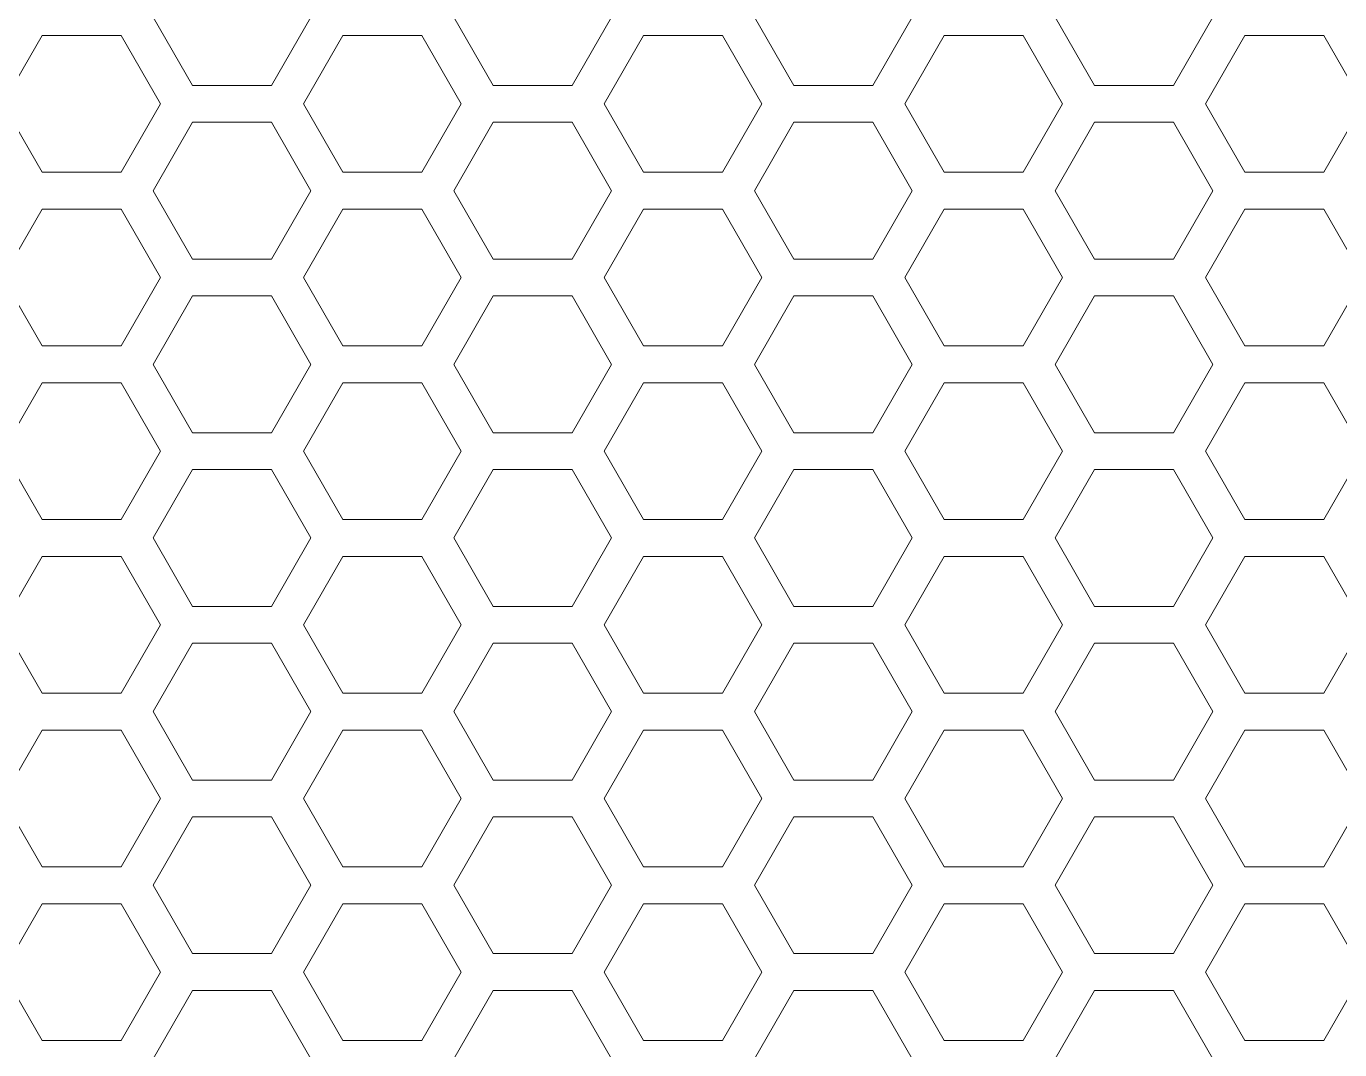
# Model space of a CAD drawing. Header units: millimetres. Extents: x 0 to 140, y -17 to 195.
# Drawn here: x 121.81 to 126.341, y 38.813 to 42.343 of the extents above; entities that cross this region are included whole.
import ezdxf

# ---------------------------------------------------------------- set-up
doc = ezdxf.new("R2010")
doc.units = ezdxf.units.MM
doc.layers.add('4203-42785_1_0', color=7, linetype='Continuous')

# ---------------------------------------------------------------- blocks, each defined once
blk = doc.blocks.new('a')
at = {"layer": '4203-42785_1_0', "color": 0, "linetype": 'ByBlock', "lineweight": 9}
for p, q in [((1506.8194, 377.2816), (1506.9262, 377.0967)), ((1507.1396, 377.0967), (1507.2464, 377.2816)), ((1507.6327, 377.2816), (1507.7395, 377.0967)), ((1507.9529, 377.0967), (1508.0596, 377.2816)), ((1508.446, 377.2816), (1508.5527, 377.0967)), ((1508.7661, 377.0967), (1508.8728, 377.2816)), ((1509.2593, 377.2816), (1509.366, 377.0967)), ((1509.5794, 377.0967), (1509.6862, 377.2816)), ((1511.6991, 377.2816), (1511.8058, 377.0967)), ((1512.0192, 377.0967), (1512.1259, 377.2816)), ((1512.5124, 377.2816), (1512.6191, 377.0967)), ((1512.8325, 377.0967), (1512.9393, 377.2816)), ((1513.3256, 377.2816), (1513.4323, 377.0967)), ((1513.6457, 377.0967), (1513.7524, 377.2816)), ((1514.1389, 377.2816), (1514.2456, 377.0967)), ((1514.459, 377.0967), (1514.5657, 377.2816)), ((1507.3328, 377.2317), (1507.2261, 377.0468)), ((1507.5463, 377.2317), (1507.3328, 377.2317)), ((1507.653, 377.0468), (1507.5463, 377.2317)), ((1508.1461, 377.2317), (1508.0394, 377.0468)), ((1508.3595, 377.2317), (1508.1461, 377.2317)), ((1508.4662, 377.0468), (1508.3595, 377.2317)), ((1508.9594, 377.2317), (1508.8527, 377.0468)), ((1509.1728, 377.2317), (1508.9594, 377.2317)), ((1509.2795, 377.0468), (1509.1728, 377.2317)), ((1509.7726, 377.2317), (1509.6659, 377.0468)), ((1509.9861, 377.2317), (1509.7726, 377.2317)), ((1510.0928, 377.0468), (1509.9861, 377.2317)), ((1511.3992, 377.2317), (1511.2925, 377.0468)), ((1511.6126, 377.2317), (1511.3992, 377.2317)), ((1511.7193, 377.0468), (1511.6126, 377.2317)), ((1512.2124, 377.2317), (1512.1057, 377.0468)), ((1512.4259, 377.2317), (1512.2124, 377.2317)), ((1512.5326, 377.0468), (1512.4259, 377.2317)), ((1513.0257, 377.2317), (1512.919, 377.0468)), ((1513.2391, 377.2317), (1513.0257, 377.2317)), ((1513.3458, 377.0468), (1513.2391, 377.2317)), ((1513.8389, 377.2317), (1513.7322, 377.0468)), ((1514.0523, 377.2317), (1513.8389, 377.2317)), ((1514.1591, 377.0468), (1514.0523, 377.2317)), ((1514.6522, 377.2317), (1514.5455, 377.0468)), ((1514.8656, 377.2317), (1514.6522, 377.2317)), ((1514.9724, 377.0468), (1514.8656, 377.2317)), ((1506.9262, 377.0967), (1507.1396, 377.0967)), ((1507.7395, 377.0967), (1507.9529, 377.0967)), ((1508.5527, 377.0967), (1508.7661, 377.0967)), ((1509.366, 377.0967), (1509.5794, 377.0967)), ((1511.8058, 377.0967), (1512.0192, 377.0967)), ((1512.6191, 377.0967), (1512.8325, 377.0967)), ((1513.4323, 377.0967), (1513.6457, 377.0967)), ((1514.2456, 377.0967), (1514.459, 377.0967)), ((1507.2261, 377.0468), (1507.3328, 376.862)), ((1507.5463, 376.862), (1507.653, 377.0468)), ((1508.0394, 377.0468), (1508.1461, 376.862)), ((1508.3595, 376.862), (1508.4662, 377.0468)), ((1508.8527, 377.0468), (1508.9594, 376.862)), ((1509.1728, 376.862), (1509.2795, 377.0468)), ((1509.6659, 377.0468), (1509.7726, 376.862)), ((1509.9861, 376.862), (1510.0928, 377.0468)), ((1511.2925, 377.0468), (1511.3992, 376.862)), ((1511.6126, 376.862), (1511.7193, 377.0468)), ((1512.1057, 377.0468), (1512.2124, 376.862)), ((1512.4259, 376.862), (1512.5326, 377.0468)), ((1512.919, 377.0468), (1513.0257, 376.862)), ((1513.2391, 376.862), (1513.3458, 377.0468)), ((1513.7322, 377.0468), (1513.8389, 376.862)), ((1514.0523, 376.862), (1514.1591, 377.0468)), ((1514.5455, 377.0468), (1514.6522, 376.862)), ((1514.8656, 376.862), (1514.9724, 377.0468)), ((1506.9262, 376.9969), (1506.8194, 376.812)), ((1507.1396, 376.9969), (1506.9262, 376.9969)), ((1507.2464, 376.812), (1507.1396, 376.9969)), ((1507.7395, 376.9969), (1507.6327, 376.812)), ((1507.9529, 376.9969), (1507.7395, 376.9969)), ((1508.0596, 376.812), (1507.9529, 376.9969)), ((1508.5527, 376.9969), (1508.446, 376.812)), ((1508.7661, 376.9969), (1508.5527, 376.9969)), ((1508.8728, 376.812), (1508.7661, 376.9969)), ((1509.366, 376.9969), (1509.2593, 376.812)), ((1509.5794, 376.9969), (1509.366, 376.9969)), ((1509.6862, 376.812), (1509.5794, 376.9969)), ((1511.8058, 376.9969), (1511.6991, 376.812)), ((1512.0192, 376.9969), (1511.8058, 376.9969)), ((1512.1259, 376.812), (1512.0192, 376.9969)), ((1512.6191, 376.9969), (1512.5124, 376.812)), ((1512.8325, 376.9969), (1512.6191, 376.9969)), ((1512.9393, 376.812), (1512.8325, 376.9969)), ((1513.4323, 376.9969), (1513.3256, 376.812)), ((1513.6457, 376.9969), (1513.4323, 376.9969)), ((1513.7524, 376.812), (1513.6457, 376.9969)), ((1514.2456, 376.9969), (1514.1389, 376.812)), ((1514.459, 376.9969), (1514.2456, 376.9969)), ((1514.5657, 376.812), (1514.459, 376.9969)), ((1507.3328, 376.862), (1507.5463, 376.862)), ((1508.1461, 376.862), (1508.3595, 376.862)), ((1508.9594, 376.862), (1509.1728, 376.862)), ((1509.7726, 376.862), (1509.9861, 376.862)), ((1511.3992, 376.862), (1511.6126, 376.862)), ((1512.2124, 376.862), (1512.4259, 376.862)), ((1513.0257, 376.862), (1513.2391, 376.862)), ((1513.8389, 376.862), (1514.0523, 376.862)), ((1514.6522, 376.862), (1514.8656, 376.862)), ((1506.8194, 376.812), (1506.9262, 376.6272)), ((1507.1396, 376.6272), (1507.2464, 376.812)), ((1507.6327, 376.812), (1507.7395, 376.6272)), ((1507.9529, 376.6272), (1508.0596, 376.812)), ((1508.446, 376.812), (1508.5527, 376.6272)), ((1508.7661, 376.6272), (1508.8728, 376.812)), ((1509.2593, 376.812), (1509.366, 376.6272)), ((1509.5794, 376.6272), (1509.6862, 376.812)), ((1511.6991, 376.812), (1511.8058, 376.6272)), ((1512.0192, 376.6272), (1512.1259, 376.812)), ((1512.5124, 376.812), (1512.6191, 376.6272)), ((1512.8325, 376.6272), (1512.9393, 376.812)), ((1513.3256, 376.812), (1513.4323, 376.6272)), ((1513.6457, 376.6272), (1513.7524, 376.812)), ((1514.1389, 376.812), (1514.2456, 376.6272)), ((1514.459, 376.6272), (1514.5657, 376.812)), ((1507.3328, 376.7621), (1507.2261, 376.5773)), ((1507.5463, 376.7621), (1507.3328, 376.7621)), ((1507.653, 376.5773), (1507.5463, 376.7621)), ((1508.1461, 376.7621), (1508.0394, 376.5773)), ((1508.3595, 376.7621), (1508.1461, 376.7621)), ((1508.4662, 376.5773), (1508.3595, 376.7621)), ((1508.9594, 376.7621), (1508.8527, 376.5773)), ((1509.1728, 376.7621), (1508.9594, 376.7621)), ((1509.2795, 376.5773), (1509.1728, 376.7621)), ((1509.7726, 376.7621), (1509.6659, 376.5773)), ((1509.9861, 376.7621), (1509.7726, 376.7621)), ((1510.0928, 376.5773), (1509.9861, 376.7621)), ((1511.3992, 376.7621), (1511.2925, 376.5773)), ((1511.6126, 376.7621), (1511.3992, 376.7621)), ((1511.7193, 376.5773), (1511.6126, 376.7621)), ((1512.2124, 376.7621), (1512.1057, 376.5773)), ((1512.4259, 376.7621), (1512.2124, 376.7621)), ((1512.5326, 376.5773), (1512.4259, 376.7621)), ((1513.0257, 376.7621), (1512.919, 376.5773)), ((1513.2391, 376.7621), (1513.0257, 376.7621)), ((1513.3458, 376.5773), (1513.2391, 376.7621)), ((1513.8389, 376.7621), (1513.7322, 376.5773)), ((1514.0523, 376.7621), (1513.8389, 376.7621)), ((1514.1591, 376.5773), (1514.0523, 376.7621)), ((1514.6522, 376.7621), (1514.5455, 376.5773)), ((1514.8656, 376.7621), (1514.6522, 376.7621)), ((1514.9724, 376.5773), (1514.8656, 376.7621)), ((1506.9262, 376.6272), (1507.1396, 376.6272)), ((1507.7395, 376.6272), (1507.9529, 376.6272)), ((1508.5527, 376.6272), (1508.7661, 376.6272)), ((1509.366, 376.6272), (1509.5794, 376.6272)), ((1511.8058, 376.6272), (1512.0192, 376.6272)), ((1512.6191, 376.6272), (1512.8325, 376.6272)), ((1513.4323, 376.6272), (1513.6457, 376.6272)), ((1514.2456, 376.6272), (1514.459, 376.6272)), ((1507.2261, 376.5773), (1507.3328, 376.3924)), ((1507.5463, 376.3924), (1507.653, 376.5773)), ((1508.0394, 376.5773), (1508.1461, 376.3924)), ((1508.3595, 376.3924), (1508.4662, 376.5773)), ((1508.8527, 376.5773), (1508.9594, 376.3924)), ((1509.1728, 376.3924), (1509.2795, 376.5773)), ((1509.6659, 376.5773), (1509.7726, 376.3924)), ((1509.9861, 376.3924), (1510.0928, 376.5773)), ((1511.2925, 376.5773), (1511.3992, 376.3924)), ((1511.6126, 376.3924), (1511.7193, 376.5773)), ((1512.1057, 376.5773), (1512.2124, 376.3924)), ((1512.4259, 376.3924), (1512.5326, 376.5773)), ((1512.919, 376.5773), (1513.0257, 376.3924)), ((1513.2391, 376.3924), (1513.3458, 376.5773)), ((1513.7322, 376.5773), (1513.8389, 376.3924)), ((1514.0523, 376.3924), (1514.1591, 376.5773)), ((1514.5455, 376.5773), (1514.6522, 376.3924)), ((1514.8656, 376.3924), (1514.9724, 376.5773)), ((1506.9262, 376.5274), (1506.8194, 376.3425)), ((1507.1396, 376.5274), (1506.9262, 376.5274)), ((1507.2464, 376.3425), (1507.1396, 376.5274)), ((1507.7395, 376.5274), (1507.6327, 376.3425)), ((1507.9529, 376.5274), (1507.7395, 376.5274)), ((1508.0596, 376.3425), (1507.9529, 376.5274)), ((1508.5527, 376.5274), (1508.446, 376.3425)), ((1508.7661, 376.5274), (1508.5527, 376.5274)), ((1508.8728, 376.3425), (1508.7661, 376.5274)), ((1509.366, 376.5274), (1509.2593, 376.3425)), ((1509.5794, 376.5274), (1509.366, 376.5274)), ((1509.6862, 376.3425), (1509.5794, 376.5274)), ((1511.8058, 376.5274), (1511.6991, 376.3425)), ((1512.0192, 376.5274), (1511.8058, 376.5274)), ((1512.1259, 376.3425), (1512.0192, 376.5274)), ((1512.6191, 376.5274), (1512.5124, 376.3425)), ((1512.8325, 376.5274), (1512.6191, 376.5274)), ((1512.9393, 376.3425), (1512.8325, 376.5274)), ((1513.4323, 376.5274), (1513.3256, 376.3425)), ((1513.6457, 376.5274), (1513.4323, 376.5274)), ((1513.7524, 376.3425), (1513.6457, 376.5274)), ((1514.2456, 376.5274), (1514.1389, 376.3425)), ((1514.459, 376.5274), (1514.2456, 376.5274)), ((1514.5657, 376.3425), (1514.459, 376.5274)), ((1507.3328, 376.3924), (1507.5463, 376.3924)), ((1508.1461, 376.3924), (1508.3595, 376.3924)), ((1508.9594, 376.3924), (1509.1728, 376.3924)), ((1509.7726, 376.3924), (1509.9861, 376.3924)), ((1511.3992, 376.3924), (1511.6126, 376.3924)), ((1512.2124, 376.3924), (1512.4259, 376.3924)), ((1513.0257, 376.3924), (1513.2391, 376.3924)), ((1513.8389, 376.3924), (1514.0523, 376.3924)), ((1514.6522, 376.3924), (1514.8656, 376.3924)), ((1506.8194, 376.3425), (1506.9262, 376.1576)), ((1507.1396, 376.1576), (1507.2464, 376.3425)), ((1507.6327, 376.3425), (1507.7395, 376.1576)), ((1507.9529, 376.1576), (1508.0596, 376.3425)), ((1508.446, 376.3425), (1508.5527, 376.1576)), ((1508.7661, 376.1576), (1508.8728, 376.3425)), ((1509.2593, 376.3425), (1509.366, 376.1576)), ((1509.5794, 376.1576), (1509.6862, 376.3425)), ((1511.6991, 376.3425), (1511.8058, 376.1576)), ((1512.0192, 376.1576), (1512.1259, 376.3425)), ((1512.5124, 376.3425), (1512.6191, 376.1576)), ((1512.8325, 376.1576), (1512.9393, 376.3425)), ((1513.3256, 376.3425), (1513.4323, 376.1576)), ((1513.6457, 376.1576), (1513.7524, 376.3425)), ((1514.1389, 376.3425), (1514.2456, 376.1576)), ((1514.459, 376.1576), (1514.5657, 376.3425)), ((1507.3328, 376.2926), (1507.2261, 376.1077)), ((1507.5463, 376.2926), (1507.3328, 376.2926)), ((1507.653, 376.1077), (1507.5463, 376.2926)), ((1508.1461, 376.2926), (1508.0394, 376.1077)), ((1508.3595, 376.2926), (1508.1461, 376.2926)), ((1508.4662, 376.1077), (1508.3595, 376.2926)), ((1508.9594, 376.2926), (1508.8527, 376.1077)), ((1509.1728, 376.2926), (1508.9594, 376.2926)), ((1509.2795, 376.1077), (1509.1728, 376.2926)), ((1509.7726, 376.2926), (1509.6659, 376.1077)), ((1509.9861, 376.2926), (1509.7726, 376.2926)), ((1510.0928, 376.1077), (1509.9861, 376.2926)), ((1511.3992, 376.2926), (1511.2925, 376.1077)), ((1511.6126, 376.2926), (1511.3992, 376.2926)), ((1511.7193, 376.1077), (1511.6126, 376.2926)), ((1512.2124, 376.2926), (1512.1057, 376.1077)), ((1512.4259, 376.2926), (1512.2124, 376.2926)), ((1512.5326, 376.1077), (1512.4259, 376.2926)), ((1513.0257, 376.2926), (1512.919, 376.1077)), ((1513.2391, 376.2926), (1513.0257, 376.2926)), ((1513.3458, 376.1077), (1513.2391, 376.2926)), ((1513.8389, 376.2926), (1513.7322, 376.1077)), ((1514.0523, 376.2926), (1513.8389, 376.2926)), ((1514.1591, 376.1077), (1514.0523, 376.2926)), ((1514.6522, 376.2926), (1514.5455, 376.1077)), ((1514.8656, 376.2926), (1514.6522, 376.2926)), ((1514.9724, 376.1077), (1514.8656, 376.2926)), ((1506.9262, 376.1576), (1507.1396, 376.1576)), ((1507.7395, 376.1576), (1507.9529, 376.1576)), ((1508.5527, 376.1576), (1508.7661, 376.1576)), ((1509.366, 376.1576), (1509.5794, 376.1576)), ((1511.8058, 376.1576), (1512.0192, 376.1576)), ((1512.6191, 376.1576), (1512.8325, 376.1576)), ((1513.4323, 376.1576), (1513.6457, 376.1576)), ((1514.2456, 376.1576), (1514.459, 376.1576)), ((1507.2261, 376.1077), (1507.3328, 375.9229)), ((1507.5463, 375.9229), (1507.653, 376.1077)), ((1508.0394, 376.1077), (1508.1461, 375.9229)), ((1508.3595, 375.9229), (1508.4662, 376.1077)), ((1508.8527, 376.1077), (1508.9594, 375.9229)), ((1509.1728, 375.9229), (1509.2795, 376.1077)), ((1509.6659, 376.1077), (1509.7726, 375.9229)), ((1509.9861, 375.9229), (1510.0928, 376.1077)), ((1511.2925, 376.1077), (1511.3992, 375.9229)), ((1511.6126, 375.9229), (1511.7193, 376.1077)), ((1512.1057, 376.1077), (1512.2124, 375.9229)), ((1512.4259, 375.9229), (1512.5326, 376.1077)), ((1512.919, 376.1077), (1513.0257, 375.9229)), ((1513.2391, 375.9229), (1513.3458, 376.1077)), ((1513.7322, 376.1077), (1513.8389, 375.9229)), ((1514.0523, 375.9229), (1514.1591, 376.1077)), ((1514.5455, 376.1077), (1514.6522, 375.9229)), ((1514.8656, 375.9229), (1514.9724, 376.1077)), ((1506.9262, 376.0578), (1506.8194, 375.873)), ((1507.1396, 376.0578), (1506.9262, 376.0578)), ((1507.2464, 375.873), (1507.1396, 376.0578)), ((1507.7395, 376.0578), (1507.6327, 375.873)), ((1507.9529, 376.0578), (1507.7395, 376.0578)), ((1508.0596, 375.873), (1507.9529, 376.0578)), ((1508.5527, 376.0578), (1508.446, 375.873)), ((1508.7661, 376.0578), (1508.5527, 376.0578)), ((1508.8728, 375.873), (1508.7661, 376.0578)), ((1509.366, 376.0578), (1509.2593, 375.873)), ((1509.5794, 376.0578), (1509.366, 376.0578)), ((1509.6862, 375.873), (1509.5794, 376.0578)), ((1511.8058, 376.0578), (1511.6991, 375.873)), ((1512.0192, 376.0578), (1511.8058, 376.0578)), ((1512.1259, 375.873), (1512.0192, 376.0578)), ((1512.6191, 376.0578), (1512.5124, 375.873)), ((1512.8325, 376.0578), (1512.6191, 376.0578)), ((1512.9393, 375.873), (1512.8325, 376.0578)), ((1513.4323, 376.0578), (1513.3256, 375.873)), ((1513.6457, 376.0578), (1513.4323, 376.0578)), ((1513.7524, 375.873), (1513.6457, 376.0578)), ((1514.2456, 376.0578), (1514.1389, 375.873)), ((1514.459, 376.0578), (1514.2456, 376.0578)), ((1514.5657, 375.873), (1514.459, 376.0578)), ((1507.3328, 375.9229), (1507.5463, 375.9229)), ((1508.1461, 375.9229), (1508.3595, 375.9229)), ((1508.9594, 375.9229), (1509.1728, 375.9229)), ((1509.7726, 375.9229), (1509.9861, 375.9229)), ((1511.3992, 375.9229), (1511.6126, 375.9229)), ((1512.2124, 375.9229), (1512.4259, 375.9229)), ((1513.0257, 375.9229), (1513.2391, 375.9229)), ((1513.8389, 375.9229), (1514.0523, 375.9229)), ((1514.6522, 375.9229), (1514.8656, 375.9229)), ((1506.8194, 375.873), (1506.9262, 375.6881)), ((1507.1396, 375.6881), (1507.2464, 375.873)), ((1507.6327, 375.873), (1507.7395, 375.6881)), ((1507.9529, 375.6881), (1508.0596, 375.873)), ((1508.446, 375.873), (1508.5527, 375.6881)), ((1508.7661, 375.6881), (1508.8728, 375.873)), ((1509.2593, 375.873), (1509.366, 375.6881)), ((1509.5794, 375.6881), (1509.6862, 375.873)), ((1511.6991, 375.873), (1511.8058, 375.6881)), ((1512.0192, 375.6881), (1512.1259, 375.873)), ((1512.5124, 375.873), (1512.6191, 375.6881)), ((1512.8325, 375.6881), (1512.9393, 375.873)), ((1513.3256, 375.873), (1513.4323, 375.6881)), ((1513.6457, 375.6881), (1513.7524, 375.873)), ((1514.1389, 375.873), (1514.2456, 375.6881)), ((1514.459, 375.6881), (1514.5657, 375.873)), ((1507.3328, 375.823), (1507.2261, 375.6382)), ((1507.5463, 375.823), (1507.3328, 375.823)), ((1507.653, 375.6382), (1507.5463, 375.823)), ((1508.1461, 375.823), (1508.0394, 375.6382)), ((1508.3595, 375.823), (1508.1461, 375.823)), ((1508.4662, 375.6382), (1508.3595, 375.823)), ((1508.9594, 375.823), (1508.8527, 375.6382)), ((1509.1728, 375.823), (1508.9594, 375.823)), ((1509.2795, 375.6382), (1509.1728, 375.823)), ((1509.7726, 375.823), (1509.6659, 375.6382)), ((1509.9861, 375.823), (1509.7726, 375.823)), ((1510.0928, 375.6382), (1509.9861, 375.823)), ((1511.3992, 375.823), (1511.2925, 375.6382)), ((1511.6126, 375.823), (1511.3992, 375.823)), ((1511.7193, 375.6382), (1511.6126, 375.823)), ((1512.2124, 375.823), (1512.1057, 375.6382)), ((1512.4259, 375.823), (1512.2124, 375.823)), ((1512.5326, 375.6382), (1512.4259, 375.823)), ((1513.0257, 375.823), (1512.919, 375.6382)), ((1513.2391, 375.823), (1513.0257, 375.823)), ((1513.3458, 375.6382), (1513.2391, 375.823)), ((1513.8389, 375.823), (1513.7322, 375.6382)), ((1514.0523, 375.823), (1513.8389, 375.823)), ((1514.1591, 375.6382), (1514.0523, 375.823)), ((1514.6522, 375.823), (1514.5455, 375.6382)), ((1514.8656, 375.823), (1514.6522, 375.823)), ((1514.9724, 375.6382), (1514.8656, 375.823)), ((1506.9262, 375.6881), (1507.1396, 375.6881)), ((1507.7395, 375.6881), (1507.9529, 375.6881)), ((1508.5527, 375.6881), (1508.7661, 375.6881)), ((1509.366, 375.6881), (1509.5794, 375.6881)), ((1511.8058, 375.6881), (1512.0192, 375.6881)), ((1512.6191, 375.6881), (1512.8325, 375.6881)), ((1513.4323, 375.6881), (1513.6457, 375.6881)), ((1514.2456, 375.6881), (1514.459, 375.6881)), ((1507.2261, 375.6382), (1507.3328, 375.4533)), ((1507.5463, 375.4533), (1507.653, 375.6382)), ((1508.0394, 375.6382), (1508.1461, 375.4533)), ((1508.3595, 375.4533), (1508.4662, 375.6382)), ((1508.8527, 375.6382), (1508.9594, 375.4533)), ((1509.1728, 375.4533), (1509.2795, 375.6382)), ((1509.6659, 375.6382), (1509.7726, 375.4533)), ((1509.9861, 375.4533), (1510.0928, 375.6382)), ((1511.2925, 375.6382), (1511.3992, 375.4533)), ((1511.6126, 375.4533), (1511.7193, 375.6382)), ((1512.1057, 375.6382), (1512.2124, 375.4533)), ((1512.4259, 375.4533), (1512.5326, 375.6382)), ((1512.919, 375.6382), (1513.0257, 375.4533)), ((1513.2391, 375.4533), (1513.3458, 375.6382)), ((1513.7322, 375.6382), (1513.8389, 375.4533)), ((1514.0523, 375.4533), (1514.1591, 375.6382)), ((1514.5455, 375.6382), (1514.6522, 375.4533)), ((1514.8656, 375.4533), (1514.9724, 375.6382)), ((1506.9262, 375.5883), (1506.8194, 375.4034)), ((1507.1396, 375.5883), (1506.9262, 375.5883)), ((1507.2464, 375.4034), (1507.1396, 375.5883)), ((1507.7395, 375.5883), (1507.6327, 375.4034)), ((1507.9529, 375.5883), (1507.7395, 375.5883)), ((1508.0596, 375.4034), (1507.9529, 375.5883)), ((1508.5527, 375.5883), (1508.446, 375.4034)), ((1508.7661, 375.5883), (1508.5527, 375.5883)), ((1508.8728, 375.4034), (1508.7661, 375.5883)), ((1509.366, 375.5883), (1509.2593, 375.4034)), ((1509.5794, 375.5883), (1509.366, 375.5883)), ((1509.6862, 375.4034), (1509.5794, 375.5883)), ((1511.8058, 375.5883), (1511.6991, 375.4034)), ((1512.0192, 375.5883), (1511.8058, 375.5883)), ((1512.1259, 375.4034), (1512.0192, 375.5883)), ((1512.6191, 375.5883), (1512.5124, 375.4034)), ((1512.8325, 375.5883), (1512.6191, 375.5883)), ((1512.9393, 375.4034), (1512.8325, 375.5883)), ((1513.4323, 375.5883), (1513.3256, 375.4034)), ((1513.6457, 375.5883), (1513.4323, 375.5883)), ((1513.7524, 375.4034), (1513.6457, 375.5883)), ((1514.2456, 375.5883), (1514.1389, 375.4034)), ((1514.459, 375.5883), (1514.2456, 375.5883)), ((1514.5657, 375.4034), (1514.459, 375.5883)), ((1507.3328, 375.4533), (1507.5463, 375.4533)), ((1508.1461, 375.4533), (1508.3595, 375.4533)), ((1508.9594, 375.4533), (1509.1728, 375.4533)), ((1509.7726, 375.4533), (1509.9861, 375.4533)), ((1511.3992, 375.4533), (1511.6126, 375.4533)), ((1512.2124, 375.4533), (1512.4259, 375.4533)), ((1513.0257, 375.4533), (1513.2391, 375.4533)), ((1513.8389, 375.4533), (1514.0523, 375.4533)), ((1514.6522, 375.4533), (1514.8656, 375.4533)), ((1506.8194, 375.4034), (1506.9262, 375.2185)), ((1507.1396, 375.2185), (1507.2464, 375.4034)), ((1507.6327, 375.4034), (1507.7395, 375.2185)), ((1507.9529, 375.2185), (1508.0596, 375.4034)), ((1508.446, 375.4034), (1508.5527, 375.2185)), ((1508.7661, 375.2185), (1508.8728, 375.4034)), ((1509.2593, 375.4034), (1509.366, 375.2185)), ((1509.5794, 375.2185), (1509.6862, 375.4034)), ((1511.6991, 375.4034), (1511.8058, 375.2185)), ((1512.0192, 375.2185), (1512.1259, 375.4034)), ((1512.5124, 375.4034), (1512.6191, 375.2185)), ((1512.8325, 375.2185), (1512.9393, 375.4034)), ((1513.3256, 375.4034), (1513.4323, 375.2185)), ((1513.6457, 375.2185), (1513.7524, 375.4034)), ((1514.1389, 375.4034), (1514.2456, 375.2185)), ((1514.459, 375.2185), (1514.5657, 375.4034)), ((1507.3328, 375.3535), (1507.2261, 375.1686)), ((1507.5463, 375.3535), (1507.3328, 375.3535)), ((1507.653, 375.1686), (1507.5463, 375.3535)), ((1508.1461, 375.3535), (1508.0394, 375.1686)), ((1508.3595, 375.3535), (1508.1461, 375.3535)), ((1508.4662, 375.1686), (1508.3595, 375.3535)), ((1508.9594, 375.3535), (1508.8527, 375.1686)), ((1509.1728, 375.3535), (1508.9594, 375.3535)), ((1509.2795, 375.1686), (1509.1728, 375.3535)), ((1509.7726, 375.3535), (1509.6659, 375.1686)), ((1509.9861, 375.3535), (1509.7726, 375.3535)), ((1510.0928, 375.1686), (1509.9861, 375.3535)), ((1511.3992, 375.3535), (1511.2925, 375.1686)), ((1511.6126, 375.3535), (1511.3992, 375.3535)), ((1511.7193, 375.1686), (1511.6126, 375.3535)), ((1512.2124, 375.3535), (1512.1057, 375.1686)), ((1512.4259, 375.3535), (1512.2124, 375.3535)), ((1512.5326, 375.1686), (1512.4259, 375.3535)), ((1513.0257, 375.3535), (1512.919, 375.1686)), ((1513.2391, 375.3535), (1513.0257, 375.3535)), ((1513.3458, 375.1686), (1513.2391, 375.3535)), ((1513.8389, 375.3535), (1513.7322, 375.1686)), ((1514.0523, 375.3535), (1513.8389, 375.3535)), ((1514.1591, 375.1686), (1514.0523, 375.3535)), ((1514.6522, 375.3535), (1514.5455, 375.1686)), ((1514.8656, 375.3535), (1514.6522, 375.3535)), ((1514.9724, 375.1686), (1514.8656, 375.3535)), ((1506.9262, 375.2185), (1507.1396, 375.2185)), ((1507.7395, 375.2185), (1507.9529, 375.2185)), ((1508.5527, 375.2185), (1508.7661, 375.2185)), ((1509.366, 375.2185), (1509.5794, 375.2185)), ((1511.8058, 375.2185), (1512.0192, 375.2185)), ((1512.6191, 375.2185), (1512.8325, 375.2185)), ((1513.4323, 375.2185), (1513.6457, 375.2185)), ((1514.2456, 375.2185), (1514.459, 375.2185)), ((1507.2261, 375.1686), (1507.3328, 374.9838)), ((1507.5463, 374.9838), (1507.653, 375.1686)), ((1508.0394, 375.1686), (1508.1461, 374.9838)), ((1508.3595, 374.9838), (1508.4662, 375.1686)), ((1508.8527, 375.1686), (1508.9594, 374.9838)), ((1509.1728, 374.9838), (1509.2795, 375.1686)), ((1509.6659, 375.1686), (1509.7726, 374.9838)), ((1509.9861, 374.9838), (1510.0928, 375.1686)), ((1511.2925, 375.1686), (1511.3992, 374.9838)), ((1511.6126, 374.9838), (1511.7193, 375.1686)), ((1512.1057, 375.1686), (1512.2124, 374.9838)), ((1512.4259, 374.9838), (1512.5326, 375.1686)), ((1512.919, 375.1686), (1513.0257, 374.9838)), ((1513.2391, 374.9838), (1513.3458, 375.1686)), ((1513.7322, 375.1686), (1513.8389, 374.9838)), ((1514.0523, 374.9838), (1514.1591, 375.1686)), ((1514.5455, 375.1686), (1514.6522, 374.9838)), ((1514.8656, 374.9838), (1514.9724, 375.1686)), ((1506.9262, 375.1187), (1506.8194, 374.9339)), ((1507.1396, 375.1187), (1506.9262, 375.1187)), ((1507.2464, 374.9339), (1507.1396, 375.1187)), ((1507.7395, 375.1187), (1507.6327, 374.9339)), ((1507.9529, 375.1187), (1507.7395, 375.1187)), ((1508.0596, 374.9339), (1507.9529, 375.1187)), ((1508.5527, 375.1187), (1508.446, 374.9339)), ((1508.7661, 375.1187), (1508.5527, 375.1187)), ((1508.8728, 374.9339), (1508.7661, 375.1187)), ((1509.366, 375.1187), (1509.2593, 374.9339)), ((1509.5794, 375.1187), (1509.366, 375.1187)), ((1509.6862, 374.9339), (1509.5794, 375.1187)), ((1511.8058, 375.1187), (1511.6991, 374.9339)), ((1512.0192, 375.1187), (1511.8058, 375.1187)), ((1512.1259, 374.9339), (1512.0192, 375.1187)), ((1512.6191, 375.1187), (1512.5124, 374.9339)), ((1512.8325, 375.1187), (1512.6191, 375.1187)), ((1512.9393, 374.9339), (1512.8325, 375.1187)), ((1513.4323, 375.1187), (1513.3256, 374.9339)), ((1513.6457, 375.1187), (1513.4323, 375.1187)), ((1513.7524, 374.9339), (1513.6457, 375.1187)), ((1514.2456, 375.1187), (1514.1389, 374.9339)), ((1514.459, 375.1187), (1514.2456, 375.1187)), ((1514.5657, 374.9339), (1514.459, 375.1187)), ((1507.3328, 374.9838), (1507.5463, 374.9838)), ((1508.1461, 374.9838), (1508.3595, 374.9838)), ((1508.9594, 374.9838), (1509.1728, 374.9838)), ((1509.7726, 374.9838), (1509.9861, 374.9838)), ((1511.3992, 374.9838), (1511.6126, 374.9838)), ((1512.2124, 374.9838), (1512.4259, 374.9838)), ((1513.0257, 374.9838), (1513.2391, 374.9838)), ((1513.8389, 374.9838), (1514.0523, 374.9838)), ((1514.6522, 374.9838), (1514.8656, 374.9838)), ((1506.8194, 374.9339), (1506.9262, 374.749)), ((1507.1396, 374.749), (1507.2464, 374.9339)), ((1507.6327, 374.9339), (1507.7395, 374.749)), ((1507.9529, 374.749), (1508.0596, 374.9339)), ((1508.446, 374.9339), (1508.5527, 374.749)), ((1508.7661, 374.749), (1508.8728, 374.9339)), ((1509.2593, 374.9339), (1509.366, 374.749)), ((1509.5794, 374.749), (1509.6862, 374.9339)), ((1511.6991, 374.9339), (1511.8058, 374.749)), ((1512.0192, 374.749), (1512.1259, 374.9339)), ((1512.5124, 374.9339), (1512.6191, 374.749)), ((1512.8325, 374.749), (1512.9393, 374.9339)), ((1513.3256, 374.9339), (1513.4323, 374.749)), ((1513.6457, 374.749), (1513.7524, 374.9339)), ((1514.1389, 374.9339), (1514.2456, 374.749)), ((1514.459, 374.749), (1514.5657, 374.9339)), ((1507.3328, 374.884), (1507.2261, 374.6991)), ((1507.5463, 374.884), (1507.3328, 374.884)), ((1507.653, 374.6991), (1507.5463, 374.884)), ((1508.1461, 374.884), (1508.0394, 374.6991)), ((1508.3595, 374.884), (1508.1461, 374.884)), ((1508.4662, 374.6991), (1508.3595, 374.884)), ((1508.9594, 374.884), (1508.8527, 374.6991)), ((1509.1728, 374.884), (1508.9594, 374.884)), ((1509.2795, 374.6991), (1509.1728, 374.884)), ((1509.7726, 374.884), (1509.6659, 374.6991)), ((1509.9861, 374.884), (1509.7726, 374.884)), ((1510.0928, 374.6991), (1509.9861, 374.884)), ((1511.3992, 374.884), (1511.2925, 374.6991)), ((1511.6126, 374.884), (1511.3992, 374.884)), ((1511.7193, 374.6991), (1511.6126, 374.884)), ((1512.2124, 374.884), (1512.1057, 374.6991)), ((1512.4259, 374.884), (1512.2124, 374.884)), ((1512.5326, 374.6991), (1512.4259, 374.884)), ((1513.0257, 374.884), (1512.919, 374.6991)), ((1513.2391, 374.884), (1513.0257, 374.884)), ((1513.3458, 374.6991), (1513.2391, 374.884)), ((1513.8389, 374.884), (1513.7322, 374.6991)), ((1514.0523, 374.884), (1513.8389, 374.884)), ((1514.1591, 374.6991), (1514.0523, 374.884)), ((1514.6522, 374.884), (1514.5455, 374.6991)), ((1514.8656, 374.884), (1514.6522, 374.884)), ((1514.9724, 374.6991), (1514.8656, 374.884)), ((1506.9262, 374.749), (1507.1396, 374.749)), ((1507.7395, 374.749), (1507.9529, 374.749)), ((1508.5527, 374.749), (1508.7661, 374.749)), ((1509.366, 374.749), (1509.5794, 374.749)), ((1511.8058, 374.749), (1512.0192, 374.749)), ((1512.6191, 374.749), (1512.8325, 374.749)), ((1513.4323, 374.749), (1513.6457, 374.749)), ((1514.2456, 374.749), (1514.459, 374.749)), ((1507.2261, 374.6991), (1507.3328, 374.5142)), ((1507.5463, 374.5142), (1507.653, 374.6991)), ((1508.0394, 374.6991), (1508.1461, 374.5142)), ((1508.3595, 374.5142), (1508.4662, 374.6991)), ((1508.8527, 374.6991), (1508.9594, 374.5142)), ((1509.1728, 374.5142), (1509.2795, 374.6991)), ((1509.6659, 374.6991), (1509.7726, 374.5142)), ((1509.9861, 374.5142), (1510.0928, 374.6991)), ((1511.2925, 374.6991), (1511.3992, 374.5142)), ((1511.6126, 374.5142), (1511.7193, 374.6991)), ((1512.1057, 374.6991), (1512.2124, 374.5142)), ((1512.4259, 374.5142), (1512.5326, 374.6991)), ((1512.919, 374.6991), (1513.0257, 374.5142)), ((1513.2391, 374.5142), (1513.3458, 374.6991)), ((1513.7322, 374.6991), (1513.8389, 374.5142)), ((1514.0523, 374.5142), (1514.1591, 374.6991)), ((1514.5455, 374.6991), (1514.6522, 374.5142)), ((1514.8656, 374.5142), (1514.9724, 374.6991)), ((1506.9262, 374.6492), (1506.8194, 374.4643)), ((1507.1396, 374.6492), (1506.9262, 374.6492)), ((1507.2464, 374.4643), (1507.1396, 374.6492)), ((1507.7395, 374.6492), (1507.6327, 374.4643)), ((1507.9529, 374.6492), (1507.7395, 374.6492)), ((1508.0596, 374.4643), (1507.9529, 374.6492)), ((1508.5527, 374.6492), (1508.446, 374.4643)), ((1508.7661, 374.6492), (1508.5527, 374.6492)), ((1508.8728, 374.4643), (1508.7661, 374.6492)), ((1509.366, 374.6492), (1509.2593, 374.4643)), ((1509.5794, 374.6492), (1509.366, 374.6492)), ((1509.6862, 374.4643), (1509.5794, 374.6492)), ((1511.8058, 374.6492), (1511.6991, 374.4643)), ((1512.0192, 374.6492), (1511.8058, 374.6492)), ((1512.1259, 374.4643), (1512.0192, 374.6492)), ((1512.6191, 374.6492), (1512.5124, 374.4643)), ((1512.8325, 374.6492), (1512.6191, 374.6492)), ((1512.9393, 374.4643), (1512.8325, 374.6492)), ((1513.4323, 374.6492), (1513.3256, 374.4643)), ((1513.6457, 374.6492), (1513.4323, 374.6492)), ((1513.7524, 374.4643), (1513.6457, 374.6492)), ((1514.2456, 374.6492), (1514.1389, 374.4643)), ((1514.459, 374.6492), (1514.2456, 374.6492)), ((1514.5657, 374.4643), (1514.459, 374.6492)), ((1507.3328, 374.5142), (1507.5463, 374.5142)), ((1508.1461, 374.5142), (1508.3595, 374.5142)), ((1508.9594, 374.5142), (1509.1728, 374.5142)), ((1509.7726, 374.5142), (1509.9861, 374.5142)), ((1511.3992, 374.5142), (1511.6126, 374.5142)), ((1512.2124, 374.5142), (1512.4259, 374.5142)), ((1513.0257, 374.5142), (1513.2391, 374.5142)), ((1513.8389, 374.5142), (1514.0523, 374.5142)), ((1514.6522, 374.5142), (1514.8656, 374.5142))]:
    blk.add_line(p, q, dxfattribs=at)

msp = doc.modelspace()

# ---------------------------------------------------------------- block references
at = {"lineweight": 15, "xscale": 1.275468447124703, "yscale": 1.275468447124703, "zscale": 1.275468447124703}
for p in [(-1805.8773, -438.8363), (-1799.6535, -438.8363)]:
    msp.add_blockref('a', p, dxfattribs=at)

doc.saveas('drawing.dxf')
